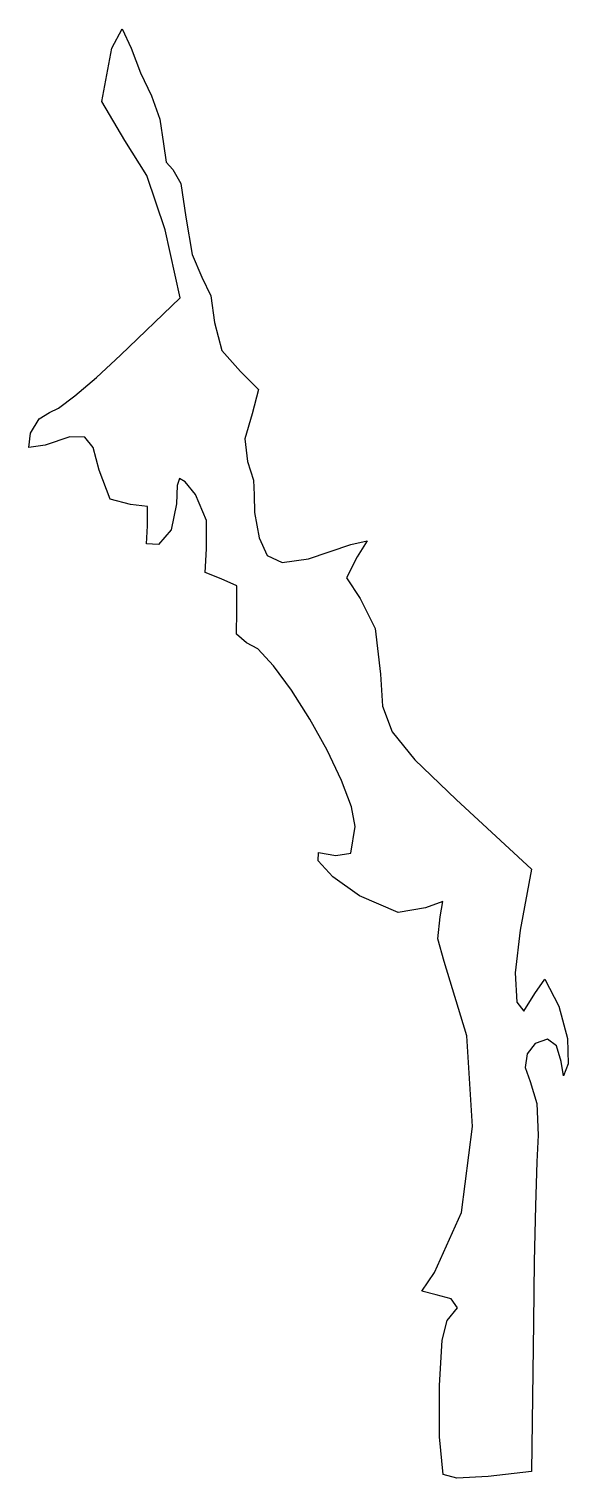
# Model space of a CAD drawing. Extents: x 0 to 11.9, y 0 to 32.
import ezdxf

# ---------------------------------------------------------------- set-up
doc = ezdxf.new("R2010")
doc.units = 0
doc.layers.get('0').update_dxf_attribs({"linetype": 'CONTINUOUS'})

msp = doc.modelspace()

# ---------------------------------------------------------------- linework, layer by layer
at = {"color": 0}
for p, q in [((1.8576, 31.5612), (2.08359, 31.9843)), ((2.08359, 31.9843), (2.28203, 31.5612)), ((1.63573, 30.3816), (1.8576, 31.5612)), ((2.28203, 31.5612), (2.49287, 31.0196)), ((2.49287, 31.0196), (2.73541, 30.507)), ((2.14285, 29.5258), (1.63573, 30.3816)), ((2.73541, 30.507), (2.92006, 29.9944)), ((2.92006, 29.9944), (2.99723, 29.4487)), ((2.63343, 28.75), (2.14285, 29.5258)), ((2.99723, 29.4487), (3.05925, 29.0477)), ((3.05925, 29.0477), (3.20807, 28.8796)), ((3.20807, 28.8796), (3.38033, 28.5722)), ((3.03444, 27.5498), (2.63343, 28.75)), ((3.38033, 28.5722), (3.49608, 27.8309)), ((3.49608, 27.8309), (3.62977, 27.0095)), ((3.37068, 26.049), (3.03444, 27.5498)), ((3.62977, 27.0095), (3.84888, 26.5052)), ((3.84888, 26.5052), (4.04315, 26.0973)), ((2.05052, 24.7826), (3.37068, 26.049)), ((4.04315, 26.0973), (4.12584, 25.5047)), ((4.12584, 25.5047), (4.28706, 24.886)), ((1.51722, 24.2921), (2.05052, 24.7826)), ((4.28706, 24.886), (4.69635, 24.4257)), ((4.69635, 24.4257), (5.09873, 24.0275)), ((1.04317, 23.8897), (1.51722, 24.2921)), ((5.09873, 24.0275), (4.95681, 23.4887)), ((0.680752, 23.6182), (1.04317, 23.8897)), ((0.060634, 23.0628), (0.256315, 23.3839)), ((0.256315, 23.3839), (0.482314, 23.5176)), ((0.482314, 23.5176), (0.680752, 23.6182)), ((4.95681, 23.4887), (4.79834, 22.9416)), ((0.028939, 22.7473), (0.060634, 23.0628)), ((0.383096, 22.801), (0.028939, 22.7473)), ((0.930176, 22.9843), (0.383096, 22.801)), ((1.25953, 22.9774), (0.930176, 22.9843)), ((1.4497, 22.7445), (1.25953, 22.9774)), ((1.57923, 22.247), (1.4497, 22.7445)), ((4.79834, 22.9416), (4.85482, 22.4372)), ((4.85482, 22.4372), (4.98299, 22.0266)), ((1.82452, 21.6104), (1.57923, 22.247)), ((3.30178, 21.9067), (3.288, 21.5015)), ((3.35277, 22.0652), (3.30178, 21.9067)), ((3.47679, 21.9935), (3.35277, 22.0652)), ((3.70554, 21.7083), (3.47679, 21.9935)), ((4.98299, 22.0266), (4.99953, 21.7013)), ((2.26825, 21.4933), (1.82452, 21.6104)), ((2.64859, 21.4464), (2.26825, 21.4933)), ((2.64445, 21.0206), (2.64859, 21.4464)), ((3.288, 21.5015), (3.16673, 20.931)), ((3.95083, 21.135), (3.70554, 21.7083)), ((4.99953, 21.7013), (5.00503, 21.3155)), ((3.94808, 20.508), (3.95083, 21.135)), ((5.00503, 21.3155), (5.1084, 20.756)), ((2.62241, 20.6223), (2.64445, 21.0206)), ((3.16673, 20.931), (2.88837, 20.6058)), ((2.88837, 20.6058), (2.62241, 20.6223)), ((3.9219, 19.9912), (3.94808, 20.508)), ((5.1084, 20.756), (5.28479, 20.3605)), ((6.20116, 20.2916), (7.13412, 20.6058)), ((7.13412, 20.6058), (7.4979, 20.6871)), ((7.4979, 20.6871), (7.27329, 20.3329)), ((5.28479, 20.3605), (5.61689, 20.2076)), ((5.61689, 20.2076), (6.20116, 20.2916)), ((7.27329, 20.3329), (7.04314, 19.8686)), ((4.26918, 19.8493), (3.9219, 19.9912)), ((4.62058, 19.6963), (4.26918, 19.8493)), ((7.04314, 19.8686), (7.34356, 19.4124)), ((4.62058, 19.1437), (4.62058, 19.6963)), ((7.34356, 19.4124), (7.67154, 18.7537)), ((4.61229, 18.6269), (4.62058, 19.1437)), ((4.82865, 18.4381), (4.61229, 18.6269)), ((7.67154, 18.7537), (7.7942, 17.7423)), ((5.08497, 18.3017), (4.82865, 18.4381)), ((5.42946, 17.9324), (5.08497, 18.3017)), ((5.82358, 17.395), (5.42946, 17.9324)), ((7.7942, 17.7423), (7.83689, 17.0367)), ((6.23013, 16.7514), (5.82358, 17.395)), ((7.83689, 17.0367), (8.04912, 16.4744)), ((6.61183, 16.0666), (6.23013, 16.7514)), ((8.04912, 16.4744), (8.54936, 15.8557)), ((6.93014, 15.401), (6.61183, 16.0666)), ((8.54936, 15.8557), (9.45885, 14.982)), ((7.14925, 14.8208), (6.93014, 15.401)), ((7.23057, 14.3867), (7.14925, 14.8208)), ((9.45885, 14.982), (11.1235, 13.44)), ((7.13687, 13.7942), (7.23057, 14.3867)), ((6.41339, 13.6233), (6.4189, 13.8121)), ((6.4189, 13.8121), (6.80752, 13.7418)), ((6.80752, 13.7418), (7.13687, 13.7942)), ((6.73587, 13.2733), (6.41339, 13.6233)), ((11.1235, 13.44), (10.8727, 12.0978)), ((7.32839, 12.8557), (6.73587, 13.2733)), ((8.17728, 12.485), (7.32839, 12.8557)), ((8.78498, 12.5856), (8.17728, 12.485)), ((9.16397, 12.7262), (8.78498, 12.5856)), ((9.11158, 12.3886), (9.16397, 12.7262)), ((9.05923, 11.9007), (9.11158, 12.3886)), ((9.19427, 11.4046), (9.05923, 11.9007)), ((10.8727, 12.0978), (10.7625, 11.1525)), ((9.69589, 9.76478), (9.19427, 11.4046)), ((10.7625, 11.1525), (10.8024, 10.5076)), ((11.1993, 10.695), (11.4212, 11.0147)), ((11.4212, 11.0147), (11.7257, 10.4166)), ((10.9582, 10.3077), (11.1993, 10.695)), ((10.8024, 10.5076), (10.9582, 10.3077)), ((11.7257, 10.4166), (11.92, 9.70414)), ((9.81851, 7.76249), (9.69589, 9.76478)), ((11.2034, 9.59665), (11.0284, 9.36516)), ((11.4804, 9.68897), (11.2034, 9.59665)), ((11.6761, 9.5443), (11.4804, 9.68897)), ((11.92, 9.70414), (11.9311, 9.14605)), ((11.0284, 9.36516), (10.9816, 9.06198)), ((11.7781, 9.19427), (11.6761, 9.5443)), ((10.9816, 9.06198), (11.0932, 8.7588)), ((11.8277, 8.88146), (11.7781, 9.19427)), ((11.9311, 9.14605), (11.8277, 8.88146)), ((11.0932, 8.7588), (11.2448, 8.27098)), ((11.2448, 8.27098), (11.271, 7.5723)), ((9.57598, 5.86631), (9.81851, 7.76249)), ((11.271, 7.5723), (11.242, 6.98528)), ((11.242, 6.98528), (11.2145, 6.00964)), ((8.98066, 4.53789), (9.57598, 5.86631)), ((11.2145, 6.00964), (11.1869, 4.7818)), ((8.69957, 4.12584), (8.98066, 4.53789)), ((11.1869, 4.7818), (11.1676, 3.43683)), ((9.02063, 4.04453), (8.69957, 4.12584)), ((9.34999, 3.96187), (9.02063, 4.04453)), ((9.48778, 3.76206), (9.34999, 3.96187)), ((9.26454, 3.47955), (9.48778, 3.76206)), ((9.1543, 3.0496), (9.26454, 3.47955)), ((11.1676, 3.43683), (11.1249, 0.148828)), ((9.09366, 2.04777), (9.1543, 3.0496)), ((9.09645, 0.912262), (9.09366, 2.04777)), ((9.17222, 0.079926), (9.09645, 0.912262)), ((9.47678, 0.004134), (9.17222, 0.079926)), ((10.1658, 0.035829), (9.47678, 0.004134)), ((11.1249, 0.148828), (10.1658, 0.035829))]:
    msp.add_line(p, q, dxfattribs=at)

doc.saveas('drawing.dxf')
